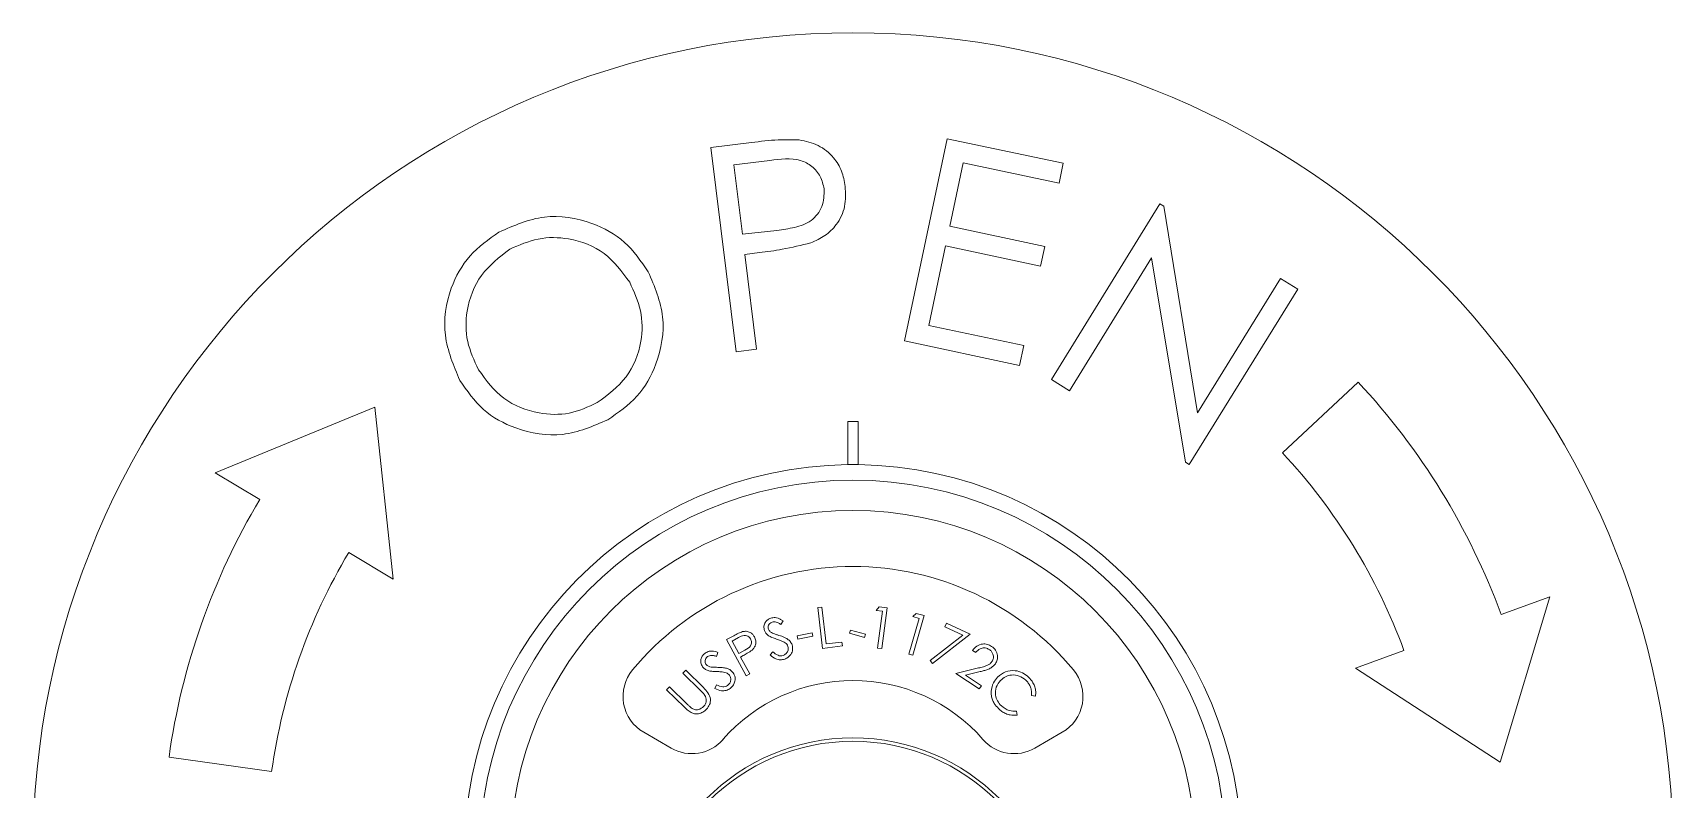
# Paper-space layout 'Layout1' of a CAD drawing. Header units: inches. Extents: x 1.4 to 42.2, y 1.7 to 32.5.
# Drawn here: x 10.681 to 11.275, y 21.18 to 21.454 of the extents above; entities that cross this region are included whole.
import ezdxf

# ---------------------------------------------------------------- set-up
doc = ezdxf.new("R2010")
doc.units = ezdxf.units.IN
doc.header["$MEASUREMENT"] = 0
doc.layers.add('SLD-0', color=179, linetype='Continuous')

psp = doc.layouts.get("Layout1")

# ---------------------------------------------------------------- linework, layer by layer
at = {"layer": 'SLD-0', "color": 179, "linetype": 'Continuous', "lineweight": 15}
for p, q in [((10.92672, 21.41222), (10.94144, 21.41402)), ((10.93579, 21.33831), (10.92672, 21.41222)), ((10.99671, 21.34221), (11.01226, 21.41542)), ((11.01226, 21.41542), (11.05422, 21.40651)), ((10.94805, 21.40754), (10.93499, 21.40594)), ((10.93499, 21.40594), (10.93807, 21.38082)), ((11.01804, 21.40665), (11.01317, 21.38376)), ((11.05269, 21.39928), (11.01804, 21.40665)), ((11.05422, 21.40651), (11.05269, 21.39928)), ((11.04997, 21.32827), (11.08922, 21.39181)), ((11.08922, 21.39181), (11.0906, 21.39095)), ((11.0906, 21.39095), (11.1028, 21.31624)), ((10.93807, 21.38082), (10.95059, 21.38221)), ((11.01317, 21.38376), (11.04752, 21.37646)), ((11.01166, 21.3766), (11.00556, 21.34787)), ((11.046, 21.3693), (11.01166, 21.3766)), ((11.04752, 21.37646), (11.046, 21.3693)), ((10.94423, 21.37424), (10.93896, 21.37357)), ((10.93896, 21.37357), (10.94318, 21.33921)), ((11.08621, 21.37225), (11.05654, 21.32421)), ((11.09843, 21.29834), (11.08621, 21.37225)), ((11.1028, 21.31624), (11.13283, 21.36487)), ((11.13283, 21.36487), (11.1391, 21.36099)), ((11.1391, 21.36099), (11.09985, 21.29746)), ((11.00556, 21.34787), (11.0399, 21.34057)), ((11.03837, 21.33336), (10.99671, 21.34221)), ((11.0399, 21.34057), (11.03837, 21.33336)), ((10.94318, 21.33921), (10.93579, 21.33831)), ((11.05654, 21.32421), (11.04997, 21.32827)), ((11.16096, 21.32736), (11.13354, 21.30179)), ((10.80509, 21.31822), (10.74728, 21.29447)), ((10.8117, 21.25607), (10.80509, 21.31822)), ((10.97625, 21.3131), (10.97625, 21.29748)), ((10.98, 21.29748), (10.98, 21.3131)), ((11.09985, 21.29746), (11.09843, 21.29834)), ((10.74728, 21.29447), (10.76338, 21.28487)), ((10.79559, 21.26567), (10.8117, 21.25607)), ((10.96534, 21.24576), (10.96682, 21.24594)), ((10.96712, 21.23098), (10.96534, 21.24576)), ((10.96682, 21.24594), (10.96844, 21.23259)), ((10.9865, 21.24472), (10.98757, 21.24605)), ((10.98882, 21.24441), (10.9865, 21.24472)), ((10.98704, 21.23107), (10.98882, 21.24441)), ((10.98757, 21.24605), (10.99048, 21.24566)), ((10.99048, 21.24566), (10.98851, 21.23088)), ((11.21241, 21.18979), (11.23034, 21.24966)), ((11.23034, 21.24966), (11.21275, 21.24319)), ((10.95284, 21.24088), (10.95199, 21.23961)), ((10.99839, 21.22888), (11.00203, 21.24184)), ((10.99977, 21.24247), (11.00103, 21.24364)), ((11.00203, 21.24184), (10.99977, 21.24247)), ((11.00385, 21.24285), (10.99981, 21.22848)), ((11.00103, 21.24364), (11.00385, 21.24285)), ((11.01136, 21.23877), (11.01196, 21.24005)), ((11.01785, 21.23576), (11.01136, 21.23877)), ((11.01196, 21.24005), (11.02055, 21.23606)), ((10.93232, 21.23415), (10.93494, 21.23557)), ((10.93948, 21.22102), (10.93232, 21.23415)), ((10.93665, 21.23485), (10.93433, 21.23359)), ((10.93433, 21.23359), (10.93676, 21.22913)), ((10.95788, 21.23546), (10.96331, 21.23664)), ((10.95814, 21.23426), (10.95788, 21.23546)), ((10.96357, 21.23544), (10.95814, 21.23426)), ((10.96331, 21.23664), (10.96357, 21.23544)), ((10.96844, 21.23259), (10.97412, 21.23327)), ((10.97412, 21.23327), (10.97429, 21.23185)), ((10.97691, 21.23642), (10.97724, 21.23762)), ((10.98228, 21.23491), (10.97691, 21.23642)), ((10.97724, 21.23762), (10.98262, 21.2361)), ((10.98262, 21.2361), (10.98228, 21.23491)), ((11.00601, 21.22663), (11.01785, 21.23576)), ((11.02055, 21.23606), (11.00686, 21.22555)), ((10.92922, 21.22953), (10.92876, 21.22807)), ((10.93676, 21.22913), (10.939, 21.23031)), ((10.9384, 21.22835), (10.93746, 21.22784)), ((10.93746, 21.22784), (10.94079, 21.22174)), ((10.94813, 21.2286), (10.94908, 21.22973)), ((10.97429, 21.23185), (10.96712, 21.23098)), ((10.98851, 21.23088), (10.98704, 21.23107)), ((10.99981, 21.22848), (10.99839, 21.22888)), ((11.00686, 21.22555), (11.00601, 21.22663)), ((11.02255, 21.22946), (11.02135, 21.23026)), ((11.17755, 21.23024), (11.15996, 21.22377)), ((10.91653, 21.222), (10.91757, 21.22306)), ((10.92295, 21.21571), (10.91653, 21.222)), ((10.91757, 21.22306), (10.92399, 21.21677)), ((10.94079, 21.22174), (10.93948, 21.22102)), ((11.01534, 21.22192), (11.02352, 21.22387)), ((11.02378, 21.21627), (11.01534, 21.22192)), ((11.02418, 21.22258), (11.01885, 21.22131)), ((11.01885, 21.22131), (11.02459, 21.21747)), ((11.15996, 21.22377), (11.21241, 21.18979)), ((10.91067, 21.21602), (10.91171, 21.21708)), ((10.91709, 21.20973), (10.91067, 21.21602)), ((10.91171, 21.21708), (10.91813, 21.21079)), ((10.92814, 21.21642), (10.92874, 21.21777)), ((11.02459, 21.21747), (11.02378, 21.21627)), ((11.04421, 21.21371), (11.04273, 21.21388)), ((11.03732, 21.20828), (11.03755, 21.20681)), ((10.90237, 21.2006), (10.91228, 21.19488)), ((11.04397, 21.19488), (11.05388, 21.2006)), ((10.73056, 21.19166), (10.76769, 21.18644))]:
    psp.add_line(p, q, dxfattribs=at)
for centre, radius in [((10.97812, 21.15686), 0.29688), ((10.97812, 21.15686), 0.135), ((10.97812, 21.15686), 0.124), ((10.97812, 21.12359), 0.075), ((10.97812, 21.12359), 0.07375)]:
    psp.add_circle(centre, radius, dxfattribs=at)
for centre, radius, start, end in [((10.97812, 21.15686), 0.25, 20.20047, 43), ((10.97812, 21.15686), 0.15625, 89.31243, 90.68757), ((10.97812, 21.15686), 0.2125, 20.20047, 43), ((10.97812, 21.15686), 0.14063, 90.76397, 269.23603), ((10.97812, 21.15686), 0.14062, 89.23603, 90.76397), ((10.97812, 21.15686), 0.14062, 270.76397, 89.23603), ((10.97812, 21.15686), 0.25, 149.20047, 172), ((10.97812, 21.15686), 0.2125, 149.20047, 172), ((10.97812, 21.15686), 0.10375, 39.7305, 140.2695), ((10.90987, 21.21359), 0.015, 140.2695, 240), ((11.04638, 21.21359), 0.015, 300, 39.7305), ((10.97812, 21.15686), 0.0625, 41.15994, 138.84006), ((10.91978, 21.20787), 0.015, 240, 318.84006), ((11.03647, 21.20787), 0.015, 221.15994, 300)]:
    psp.add_arc(centre, radius, start, end, dxfattribs=at)
for points, knots in [([(10.94144, 21.41402), (10.94464, 21.41443), (10.95036, 21.41516), (10.95612, 21.41506), (10.95866, 21.41501)], [0, 0, 0, 0, 0.560275, 1, 1, 1, 1]), ([(10.95866, 21.41501), (10.96101, 21.4145), (10.96572, 21.41347), (10.97106, 21.40912), (10.97427, 21.40376), (10.97496, 21.40004), (10.9753, 21.39818)], [0, 0, 0, 0, 0.279822, 0.559502, 0.779539, 1, 1, 1, 1]), ([(10.96767, 21.39725), (10.96731, 21.39879), (10.9666, 21.40188), (10.96347, 21.40561), (10.95721, 21.4088), (10.95183, 21.40806), (10.94805, 21.40754)], [0, 0, 0, 0, 0.186677, 0.373517, 0.559907, 1, 1, 1, 1]), ([(10.95059, 21.38221), (10.95272, 21.38251), (10.95698, 21.38312), (10.96223, 21.38494), (10.96537, 21.38798), (10.96758, 21.39177), (10.96763, 21.39506), (10.96767, 21.39725)], [0, 0, 0, 0, 0.251082, 0.500681, 0.626016, 0.751396, 1, 1, 1, 1]), ([(10.9753, 21.39818), (10.97543, 21.39573), (10.97568, 21.39084), (10.97266, 21.38451), (10.96812, 21.38008), (10.96462, 21.37852), (10.96286, 21.37774)], [0, 0, 0, 0, 0.280126, 0.559365, 0.779505, 1, 1, 1, 1]), ([(10.84995, 21.38161), (10.85535, 21.38398), (10.86613, 21.38871), (10.88277, 21.38604), (10.89615, 21.37868), (10.90138, 21.37108), (10.90399, 21.36728)], [0, 0, 0, 0, 0.27976, 0.559352, 0.779574, 1, 1, 1, 1]), ([(10.83581, 21.32796), (10.83355, 21.33331), (10.82903, 21.34402), (10.83143, 21.36051), (10.83881, 21.37369), (10.84624, 21.37897), (10.84995, 21.38161)], [0, 0, 0, 0, 0.279727, 0.559327, 0.77969, 1, 1, 1, 1]), ([(10.85389, 21.37544), (10.85016, 21.37255), (10.84269, 21.36679), (10.83788, 21.35413), (10.83788, 21.34187), (10.841, 21.33516), (10.84256, 21.33181)], [0, 0, 0, 0, 0.279442, 0.559088, 0.779464, 1, 1, 1, 1]), ([(10.89729, 21.36345), (10.8945, 21.36726), (10.88893, 21.37489), (10.87626, 21.3797), (10.86404, 21.37989), (10.85727, 21.37692), (10.85389, 21.37544)], [0, 0, 0, 0, 0.279694, 0.559109, 0.77965, 1, 1, 1, 1]), ([(10.96286, 21.37774), (10.95943, 21.37687), (10.95329, 21.37532), (10.947, 21.37457), (10.94423, 21.37424)], [0, 0, 0, 0, 0.559691, 1, 1, 1, 1]), ([(10.88557, 21.31991), (10.88937, 21.32273), (10.89697, 21.32839), (10.90196, 21.34104), (10.90195, 21.35334), (10.89885, 21.36008), (10.89729, 21.36345)], [0, 0, 0, 0, 0.279645, 0.559147, 0.779517, 1, 1, 1, 1]), ([(10.90399, 21.36728), (10.90629, 21.36191), (10.91088, 21.35117), (10.90797, 21.33473), (10.90067, 21.3215), (10.89314, 21.31631), (10.88938, 21.31372)], [0, 0, 0, 0, 0.279603, 0.559318, 0.779576, 1, 1, 1, 1]), ([(10.88938, 21.31372), (10.88403, 21.3114), (10.87333, 21.30676), (10.8569, 21.30953), (10.84361, 21.3167), (10.83841, 21.3242), (10.83581, 21.32796)], [0, 0, 0, 0, 0.279668, 0.559355, 0.779622, 1, 1, 1, 1]), ([(10.84256, 21.33181), (10.84533, 21.32801), (10.85086, 21.32043), (10.86342, 21.31573), (10.87556, 21.3153), (10.88223, 21.31837), (10.88557, 21.31991)], [0, 0, 0, 0, 0.279626, 0.559298, 0.779617, 1, 1, 1, 1]), ([(10.94607, 21.23742), (10.94596, 21.23794), (10.94573, 21.23897), (10.94628, 21.24039), (10.94721, 21.2414), (10.94796, 21.24174), (10.94834, 21.24191)], [0, 0, 0, 0, 0.279597, 0.558853, 0.779385, 1, 1, 1, 1]), ([(10.94882, 21.24044), (10.94855, 21.24032), (10.94801, 21.24008), (10.94752, 21.2394), (10.94734, 21.23865), (10.94745, 21.2382), (10.9475, 21.23798)], [0, 0, 0, 0, 0.280162, 0.559674, 0.779857, 1, 1, 1, 1]), ([(10.94834, 21.24191), (10.94888, 21.24203), (10.94976, 21.24223), (10.951, 21.24192), (10.95195, 21.24146), (10.95254, 21.24108), (10.95284, 21.24088)], [0, 0, 0, 0, 0.338847, 0.558914, 0.77938, 1, 1, 1, 1]), ([(10.95199, 21.23961), (10.95166, 21.23982), (10.95113, 21.24017), (10.95031, 21.24053), (10.94955, 21.24063), (10.94906, 21.2405), (10.94882, 21.24044)], [0, 0, 0, 0, 0.340484, 0.5606, 0.780261, 1, 1, 1, 1]), ([(10.93494, 21.23557), (10.93551, 21.23588), (10.93652, 21.23644), (10.9376, 21.23685), (10.93808, 21.23703)], [0, 0, 0, 0, 0.5602512, 1, 1, 1, 1]), ([(10.94107, 21.23438), (10.94089, 21.23464), (10.94053, 21.23516), (10.93967, 21.23563), (10.93827, 21.23576), (10.93732, 21.23523), (10.93665, 21.23485)], [0, 0, 0, 0, 0.186707, 0.373486, 0.559989, 1, 1, 1, 1]), ([(10.93808, 21.23703), (10.93856, 21.23711), (10.93951, 21.23727), (10.94083, 21.23684), (10.94183, 21.23609), (10.94223, 21.23544), (10.94243, 21.23512)], [0, 0, 0, 0, 0.279805, 0.55943, 0.77952, 1, 1, 1, 1]), ([(10.939, 21.23031), (10.93979, 21.23074), (10.94078, 21.23128), (10.94133, 21.23248), (10.94146, 21.23335), (10.94123, 21.23397), (10.94107, 21.23438)], [0, 0, 0, 0, 0.499098, 0.624853, 0.750587, 1, 1, 1, 1]), ([(10.94243, 21.23512), (10.94263, 21.23467), (10.94304, 21.23378), (10.94295, 21.23237), (10.94243, 21.23121), (10.94189, 21.23066), (10.94162, 21.23038)], [0, 0, 0, 0, 0.280087, 0.559257, 0.779479, 1, 1, 1, 1]), ([(10.94756, 21.23553), (10.94719, 21.23581), (10.94654, 21.23633), (10.94621, 21.23709), (10.94607, 21.23742)], [0, 0, 0, 0, 0.559641, 1, 1, 1, 1]), ([(10.9475, 21.23798), (10.9477, 21.23761), (10.94806, 21.23695), (10.94873, 21.23661), (10.94902, 21.23646)], [0, 0, 0, 0, 0.557558, 1, 1, 1, 1]), ([(10.95042, 21.23436), (10.94987, 21.23453), (10.94888, 21.23485), (10.94796, 21.23532), (10.94756, 21.23553)], [0, 0, 0, 0, 0.560437, 1, 1, 1, 1]), ([(10.94902, 21.23646), (10.94945, 21.23631), (10.95022, 21.23603), (10.95099, 21.23579), (10.95133, 21.23568)], [0, 0, 0, 0, 0.559931, 1, 1, 1, 1]), ([(10.95362, 21.23293), (10.95304, 21.23326), (10.95202, 21.23383), (10.95091, 21.2342), (10.95042, 21.23436)], [0, 0, 0, 0, 0.559503, 1, 1, 1, 1]), ([(10.95133, 21.23568), (10.95199, 21.23547), (10.95307, 21.23511), (10.95446, 21.23436), (10.95551, 21.23348), (10.9559, 21.23267), (10.95609, 21.23227)], [0, 0, 0, 0, 0.340596, 0.56085, 0.780675, 1, 1, 1, 1]), ([(10.95458, 21.23171), (10.95445, 21.23198), (10.95422, 21.23246), (10.9538, 21.23279), (10.95362, 21.23293)], [0, 0, 0, 0, 0.559129, 1, 1, 1, 1]), ([(11.02135, 21.23026), (11.02184, 21.23083), (11.02281, 21.23196), (11.02484, 21.23263), (11.02678, 21.23255), (11.0278, 21.23198), (11.02831, 21.2317)], [0, 0, 0, 0, 0.2799936, 0.5594958, 0.7796395, 1, 1, 1, 1]), ([(10.92369, 21.2243), (10.92344, 21.22477), (10.92293, 21.2257), (10.92306, 21.22722), (10.92367, 21.22845), (10.9243, 21.22898), (10.92462, 21.22925)], [0, 0, 0, 0, 0.279618, 0.558961, 0.77945, 1, 1, 1, 1]), ([(10.92549, 21.22798), (10.92526, 21.22779), (10.92481, 21.22741), (10.92454, 21.22662), (10.92456, 21.22585), (10.9248, 21.22545), (10.92491, 21.22525)], [0, 0, 0, 0, 0.280131, 0.559545, 0.779732, 1, 1, 1, 1]), ([(10.92462, 21.22925), (10.9251, 21.22952), (10.92589, 21.22996), (10.92716, 21.23002), (10.92821, 21.22984), (10.92888, 21.22963), (10.92922, 21.22953)], [0, 0, 0, 0, 0.338837, 0.558938, 0.779387, 1, 1, 1, 1]), ([(10.92876, 21.22807), (10.92839, 21.22818), (10.92778, 21.22836), (10.9269, 21.22848), (10.92614, 21.22837), (10.9257, 21.22811), (10.92549, 21.22798)], [0, 0, 0, 0, 0.340484, 0.560557, 0.78023, 1, 1, 1, 1]), ([(10.94162, 21.23038), (10.94104, 21.22997), (10.94001, 21.22922), (10.93889, 21.22862), (10.9384, 21.22835)], [0, 0, 0, 0, 0.559697, 1, 1, 1, 1]), ([(10.95341, 21.22709), (10.95288, 21.22696), (10.95182, 21.22671), (10.94987, 21.22716), (10.94879, 21.22805), (10.94813, 21.2286)], [0, 0, 0, 0, 0.280072, 0.559891, 1, 1, 1, 1]), ([(10.94908, 21.22973), (10.94968, 21.22923), (10.95052, 21.22854), (10.9519, 21.22821), (10.9525, 21.22835), (10.9528, 21.22842)], [0, 0, 0, 0, 0.559524, 0.77991, 1, 1, 1, 1]), ([(10.9528, 21.22842), (10.95316, 21.22858), (10.95386, 21.22892), (10.95453, 21.22982), (10.95478, 21.23081), (10.95464, 21.23141), (10.95458, 21.23171)], [0, 0, 0, 0, 0.279999, 0.559741, 0.779982, 1, 1, 1, 1]), ([(10.95609, 21.23227), (10.95621, 21.23167), (10.95645, 21.23047), (10.95576, 21.22886), (10.95472, 21.22767), (10.95385, 21.22728), (10.95341, 21.22709)], [0, 0, 0, 0, 0.27917, 0.559128, 0.779463, 1, 1, 1, 1]), ([(11.02746, 21.23056), (11.02699, 21.2308), (11.02605, 21.23129), (11.02453, 21.23108), (11.02336, 21.2304), (11.02282, 21.22977), (11.02255, 21.22946)], [0, 0, 0, 0, 0.279425, 0.558626, 0.779041, 1, 1, 1, 1]), ([(11.02843, 21.22619), (11.02864, 21.22661), (11.02906, 21.22746), (11.02886, 21.22879), (11.02832, 21.22988), (11.02774, 21.23033), (11.02746, 21.23056)], [0, 0, 0, 0, 0.279235, 0.559079, 0.77942, 1, 1, 1, 1]), ([(11.02831, 21.2317), (11.02884, 21.23127), (11.02989, 21.23042), (11.03048, 21.22857), (11.03042, 21.22681), (11.02991, 21.22588), (11.02966, 21.22541)], [0, 0, 0, 0, 0.279949, 0.559289, 0.779645, 1, 1, 1, 1]), ([(10.92566, 21.22291), (10.92523, 21.22308), (10.92446, 21.22339), (10.92393, 21.22403), (10.92369, 21.2243)], [0, 0, 0, 0, 0.55973, 1, 1, 1, 1]), ([(10.92491, 21.22525), (10.92521, 21.22495), (10.92574, 21.22441), (10.92648, 21.22428), (10.9268, 21.22422)], [0, 0, 0, 0, 0.557615, 1, 1, 1, 1]), ([(10.92873, 21.22259), (10.92815, 21.2226), (10.92712, 21.22263), (10.92611, 21.22282), (10.92566, 21.22291)], [0, 0, 0, 0, 0.560452, 1, 1, 1, 1]), ([(10.9268, 21.22422), (10.92726, 21.22419), (10.92807, 21.22413), (10.92888, 21.22412), (10.92924, 21.22411)], [0, 0, 0, 0, 0.559926, 1, 1, 1, 1]), ([(10.9322, 21.22212), (10.93156, 21.22227), (10.93042, 21.22254), (10.92925, 21.22257), (10.92873, 21.22259)], [0, 0, 0, 0, 0.55951, 1, 1, 1, 1]), ([(10.92924, 21.22411), (10.92993, 21.22409), (10.93106, 21.22405), (10.93261, 21.22373), (10.93386, 21.22317), (10.93446, 21.2225), (10.93476, 21.22217)], [0, 0, 0, 0, 0.340566, 0.560777, 0.780645, 1, 1, 1, 1]), ([(10.93346, 21.22122), (10.93326, 21.22144), (10.93291, 21.22183), (10.93242, 21.22203), (10.9322, 21.22212)], [0, 0, 0, 0, 0.559346, 1, 1, 1, 1]), ([(10.93268, 21.21755), (10.93298, 21.21781), (10.93356, 21.21833), (10.93395, 21.21938), (10.93391, 21.22041), (10.93361, 21.22095), (10.93346, 21.22122)], [0, 0, 0, 0, 0.279976, 0.559751, 0.779917, 1, 1, 1, 1]), ([(10.93476, 21.22217), (10.93504, 21.22163), (10.93561, 21.22054), (10.9354, 21.21881), (10.93474, 21.21737), (10.934, 21.21676), (10.93364, 21.21645)], [0, 0, 0, 0, 0.27918, 0.559107, 0.779427, 1, 1, 1, 1]), ([(11.02352, 21.22387), (11.02414, 21.22402), (11.02515, 21.22427), (11.02653, 21.2247), (11.02765, 21.22524), (11.02817, 21.22588), (11.02843, 21.22619)], [0, 0, 0, 0, 0.34052, 0.560819, 0.780537, 1, 1, 1, 1]), ([(11.02966, 21.22541), (11.02918, 21.22486), (11.0284, 21.22395), (11.02685, 21.22333), (11.02553, 21.22291), (11.02463, 21.22269), (11.02418, 21.22258)], [0, 0, 0, 0, 0.338465, 0.558784, 0.779375, 1, 1, 1, 1]), ([(11.03047, 21.22056), (11.03138, 21.22131), (11.03321, 21.22281), (11.0366, 21.22311), (11.03955, 21.22231), (11.04097, 21.22113), (11.04168, 21.22054)], [0, 0, 0, 0, 0.279477, 0.559077, 0.77939, 1, 1, 1, 1]), ([(11.04067, 21.21946), (11.0399, 21.22004), (11.03837, 21.2212), (11.03563, 21.22152), (11.03321, 21.22085), (11.03208, 21.21986), (11.03151, 21.21937)], [0, 0, 0, 0, 0.279731, 0.559347, 0.779582, 1, 1, 1, 1]), ([(10.92451, 21.21397), (10.92424, 21.21431), (10.92376, 21.21492), (10.9232, 21.21547), (10.92295, 21.21571)], [0, 0, 0, 0, 0.559619, 1, 1, 1, 1]), ([(10.92399, 21.21677), (10.92458, 21.21617), (10.92576, 21.21499), (10.92666, 21.21275), (10.92637, 21.21052), (10.92555, 21.20949), (10.92513, 21.20897)], [0, 0, 0, 0, 0.2816367, 0.5598778, 0.7799008, 1, 1, 1, 1]), ([(10.93364, 21.21645), (10.93316, 21.21618), (10.93222, 21.21564), (10.93022, 21.21553), (10.92893, 21.21608), (10.92814, 21.21642)], [0, 0, 0, 0, 0.2799805, 0.559804, 1, 1, 1, 1]), ([(10.92874, 21.21777), (10.92946, 21.21746), (10.93046, 21.21704), (10.93188, 21.21711), (10.93242, 21.2174), (10.93268, 21.21755)], [0, 0, 0, 0, 0.559527, 0.779956, 1, 1, 1, 1]), ([(11.02813, 21.2154), (11.02831, 21.21648), (11.02864, 21.21842), (11.02991, 21.2199), (11.03047, 21.22056)], [0, 0, 0, 0, 0.5590201, 1, 1, 1, 1]), ([(11.03077, 21.20921), (11.03023, 21.20979), (11.02935, 21.21075), (11.02854, 21.21238), (11.02813, 21.21386), (11.02813, 21.21489), (11.02813, 21.2154)], [0, 0, 0, 0, 0.339826, 0.559905, 0.779938, 1, 1, 1, 1]), ([(11.03151, 21.21937), (11.03091, 21.2186), (11.02972, 21.21706), (11.02955, 21.21426), (11.0303, 21.21186), (11.03131, 21.21073), (11.03182, 21.21016)], [0, 0, 0, 0, 0.279585, 0.559066, 0.77937, 1, 1, 1, 1]), ([(11.04273, 21.21388), (11.04275, 21.21458), (11.04279, 21.21574), (11.04227, 21.21728), (11.0416, 21.21847), (11.04098, 21.21913), (11.04067, 21.21946)], [0, 0, 0, 0, 0.339454, 0.559588, 0.779769, 1, 1, 1, 1]), ([(11.04168, 21.22054), (11.04226, 21.2199), (11.04321, 21.21884), (11.04398, 21.21702), (11.04434, 21.21537), (11.04425, 21.21426), (11.04421, 21.21371)], [0, 0, 0, 0, 0.33967, 0.559829, 0.779917, 1, 1, 1, 1]), ([(10.91953, 21.20773), (10.91904, 21.20806), (10.91818, 21.20867), (10.91743, 21.2094), (10.91709, 21.20973)], [0, 0, 0, 0, 0.559488, 1, 1, 1, 1]), ([(10.91813, 21.21079), (10.9184, 21.21053), (10.91887, 21.21006), (10.91938, 21.20963), (10.9196, 21.20944)], [0, 0, 0, 0, 0.5600999, 1, 1, 1, 1]), ([(10.92513, 21.20897), (10.9247, 21.20858), (10.92384, 21.20781), (10.9223, 21.20727), (10.92079, 21.20721), (10.91995, 21.20756), (10.91953, 21.20773)], [0, 0, 0, 0, 0.280298, 0.56003, 0.780085, 1, 1, 1, 1]), ([(10.9196, 21.20944), (10.91999, 21.20919), (10.92077, 21.20868), (10.92251, 21.20876), (10.92347, 21.20947), (10.92406, 21.2099)], [0, 0, 0, 0, 0.280991, 0.560906, 1, 1, 1, 1]), ([(10.92406, 21.2099), (10.92432, 21.21023), (10.92483, 21.21088), (10.92508, 21.21203), (10.92495, 21.2131), (10.92466, 21.21368), (10.92451, 21.21397)], [0, 0, 0, 0, 0.279684, 0.559414, 0.779585, 1, 1, 1, 1]), ([(11.03755, 21.20681), (11.0367, 21.20677), (11.0353, 21.20671), (11.03345, 21.20733), (11.032, 21.20812), (11.03118, 21.20884), (11.03077, 21.20921)], [0, 0, 0, 0, 0.339281, 0.559459, 0.779687, 1, 1, 1, 1]), ([(11.03182, 21.21016), (11.03274, 21.20947), (11.03438, 21.20823), (11.03642, 21.20826), (11.03732, 21.20828)], [0, 0, 0, 0, 0.558752, 1, 1, 1, 1])]:
    psp.add_open_spline(points, degree=3, knots=knots, dxfattribs=at)

doc.saveas('drawing.dxf')
